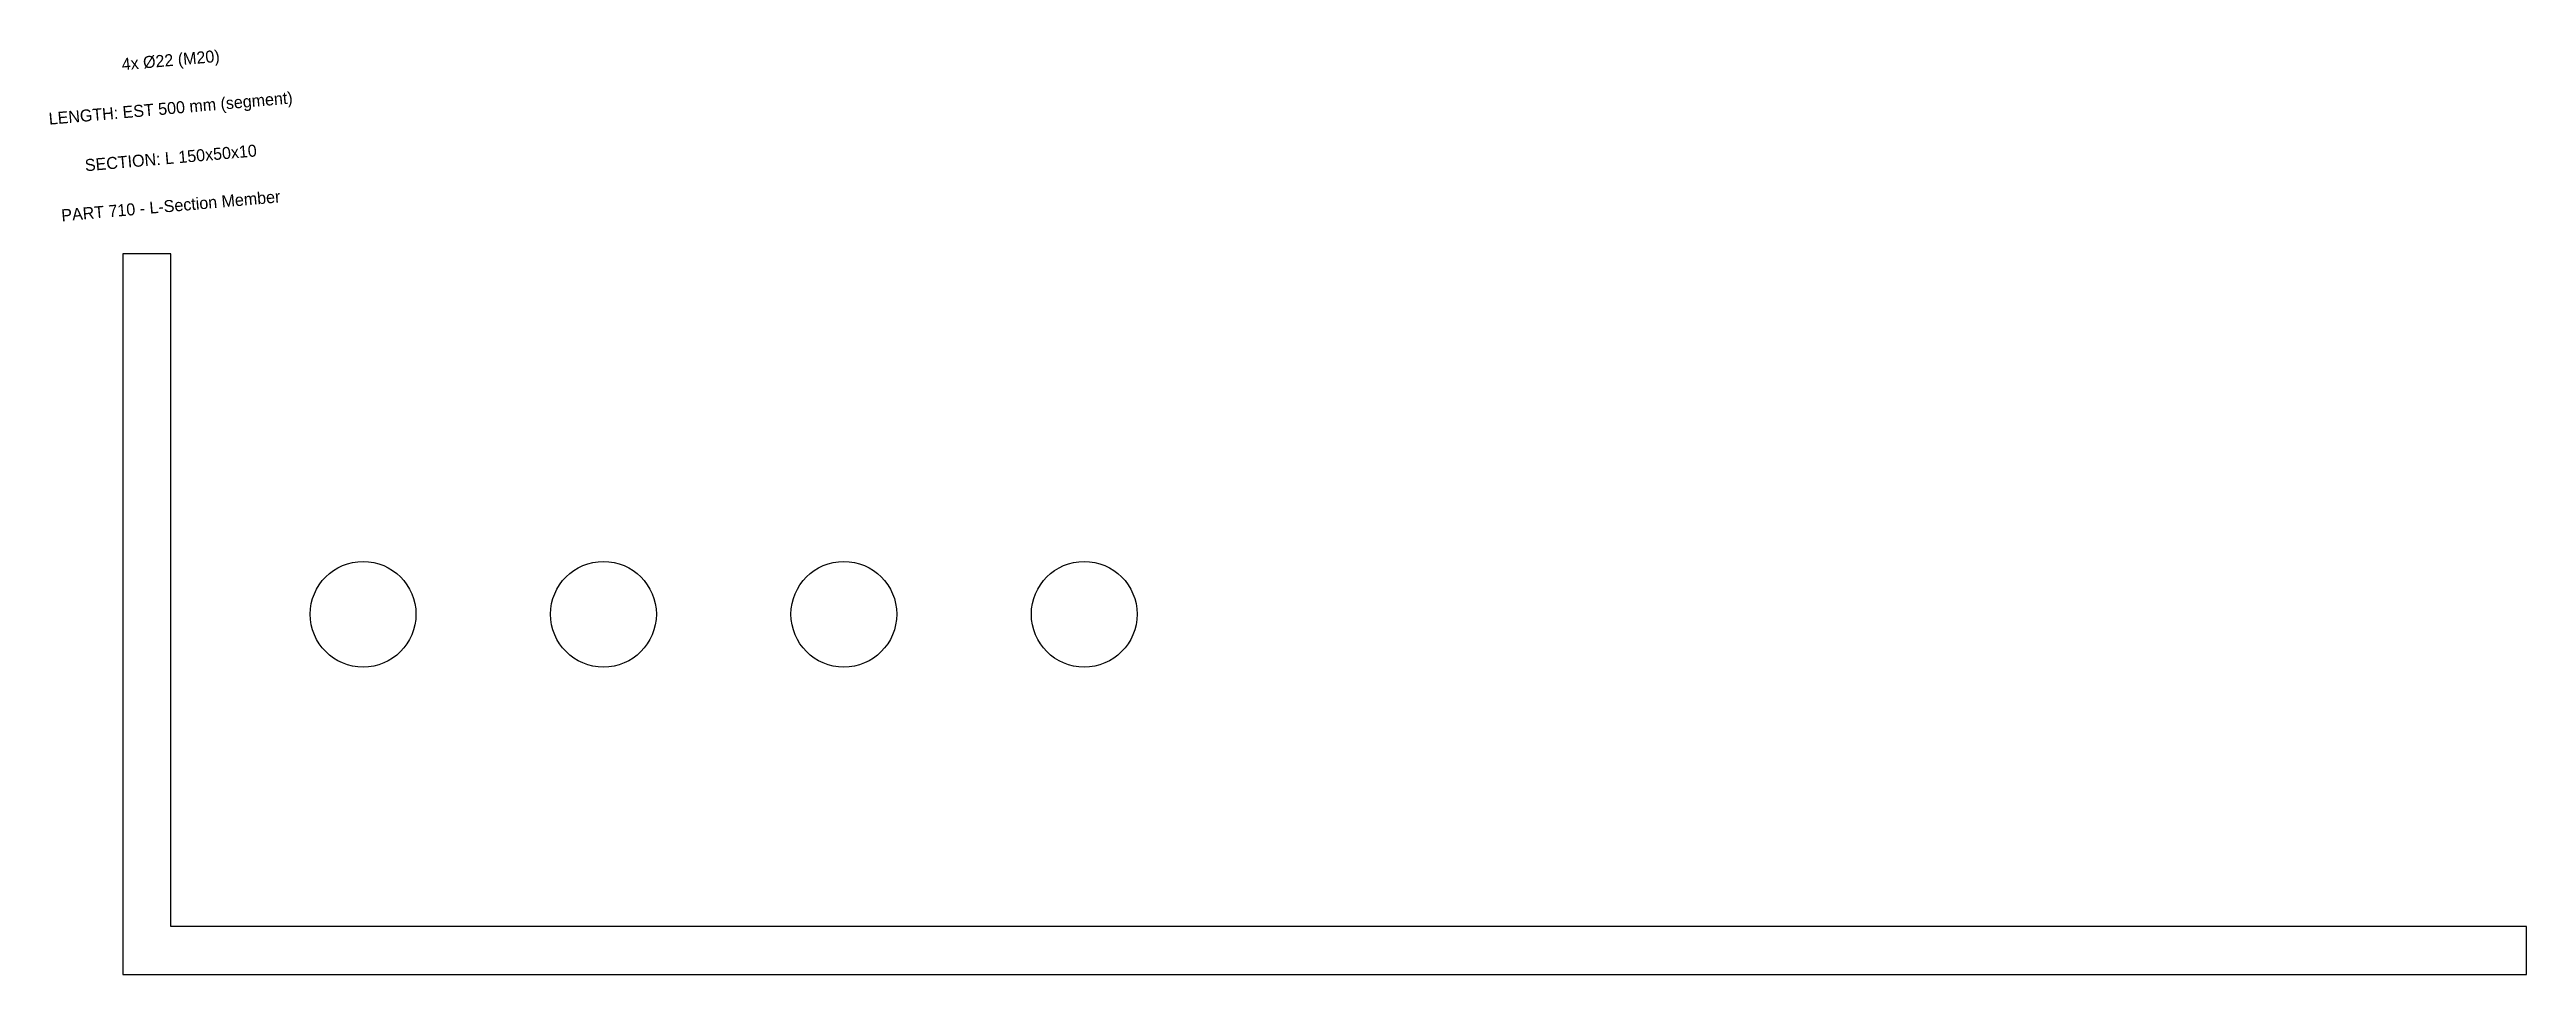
# Model space of a CAD drawing. Header units: millimetres. Extents: x -15 to 500, y 0 to 193.
import ezdxf

# ---------------------------------------------------------------- set-up
doc = ezdxf.new("R2010")
doc.units = ezdxf.units.MM
doc.layers.add('ANNOTATION', color=7, linetype='Continuous')
doc.layers.add('GEOMETRY', color=1, linetype='Continuous')

msp = doc.modelspace()

# ---------------------------------------------------------------- linework, layer by layer
at = {"layer": 'GEOMETRY'}
msp.add_lwpolyline([(0, 150), (0, 0), (500, 0), (500, 10), (10, 10), (10, 150), (0, 150)], dxfattribs=at)
for centre in [(50, 75), (100, 75), (150, 75), (200, 75)]:
    msp.add_circle(centre, 11, dxfattribs=at)

# ---------------------------------------------------------------- texts
at = {"layer": 'ANNOTATION', "char_height": 2.5, "attachment_point": 5, "rotation": 5}
for s, insert in [('4x Ø22 (M20)', (10, 190)), ('LENGTH: EST 500 mm (segment)', (10, 180)), ('SECTION: L 150x50x10', (10, 170)), ('PART 710 - L-Section Member', (10, 160))]:
    msp.add_mtext(s, dxfattribs=dict(at, insert=insert))

doc.saveas('drawing.dxf')
